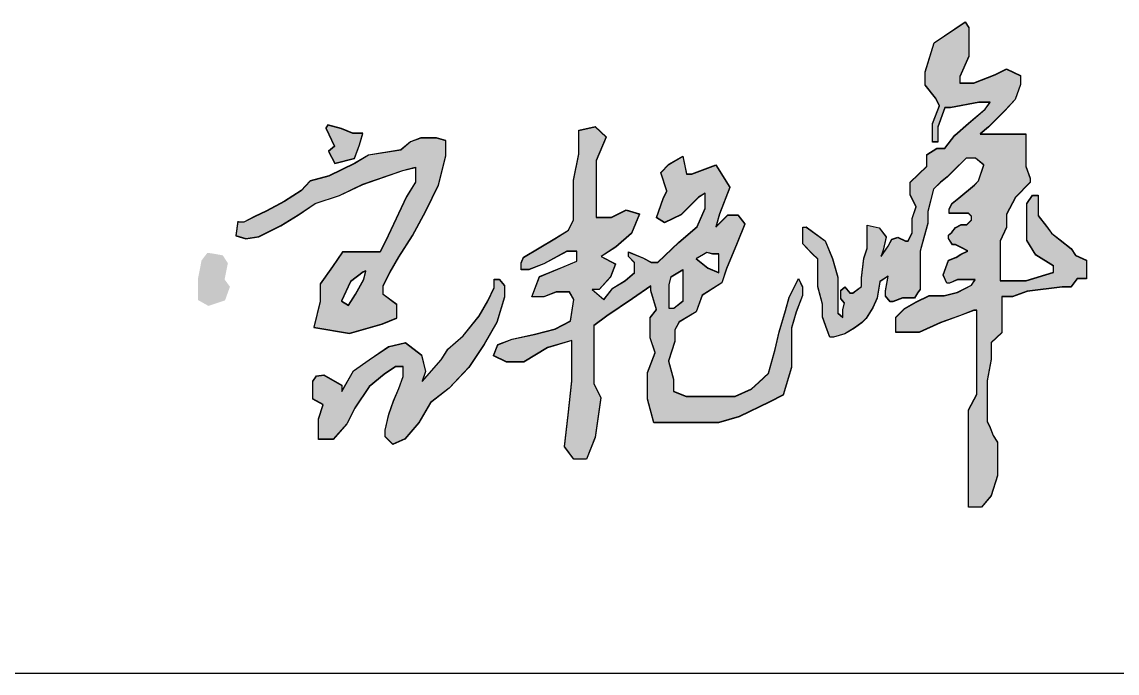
# Model space of a CAD drawing. Extents: x -37230 to 424755, y -141014 to 127947.
# Drawn here: x 136328 to 138459, y -47118 to -45851 of the extents above; entities that cross this region are included whole.
import ezdxf

# ---------------------------------------------------------------- set-up
doc = ezdxf.new("R2010")
doc.units = 0
doc.header["$LTSCALE"] = 1000
doc.header["$MEASUREMENT"] = 0
doc.layers.add('PUB_Title(图框)', color=130, linetype='Continuous')
doc.layers.add('TK', color=7, linetype='Continuous')

# ---------------------------------------------------------------- blocks, each defined once
blk = doc.blocks.new('我')
for points in [[(-57707.1, -45285.3), (-57714.8, -45291.6), (-57714.8, -45307.8), (-57708.2, -45316.3), (-57711, -45329.2), (-57711, -45344.4), (-57721.2, -45336), (-57721.2, -45309.7), (-57721.2, -45266.5), (-57731.3, -45230.1), (-57745.7, -45195.4), (-57782.2, -45168.3), (-57789, -45169.1), (-57789, -45201.3), (-57770.6, -45220.3), (-57760.1, -45230.8), (-57760.1, -45236.7), (-57760.1, -45270.1), (-57760.1, -45284.5), (-57750.9, -45318.6), (-57750.9, -45343.6), (-57741.8, -45369.1), (-57736.5, -45382.9), (-57729.3, -45382.9), (-57707, -45376.3), (-57688.6, -45365.2), (-57674.1, -45354.7), (-57665.6, -45346.2), (-57652.5, -45325.2), (-57644.6, -45306.8), (-57639.4, -45274.7), (-57623, -45264.2), (-57628.2, -45293.1), (-57628.2, -45302.9), (-57619, -45314), (-57613.8, -45314), (-57595.4, -45306.8), (-57582.9, -45306.8), (-57571.8, -45306.8), (-57565.8, -45297), (-57560.6, -45289.8), (-57560.6, -45269.3), (-57560.6, -45245.6), (-57560.6, -45215.5), (-57553.4, -45189.2), (-57546.1, -45161), (-57546.1, -45138.1), (-57535, -45094.8), (-57521.2, -45081.7), (-57508.1, -45071.2), (-57496.3, -45059.4), (-57471.3, -45034.5), (-57452.9, -45034.5), (-57437.2, -45047.6), (-57447, -45078.7), (-57454.9, -45086.6), (-57485.8, -45112.2), (-57498.2, -45122.6), (-57504.1, -45133.1), (-57504.1, -45141.7), (-57491, -45141.7), (-57477.9, -45141.7), (-57466.7, -45141.7), (-57460.8, -45147.6), (-57460.8, -45154.8), (-57470, -45164), (-57481.2, -45164), (-57491.7, -45169.9), (-57498.9, -45179), (-57505.5, -45184.3), (-57505.5, -45190.8), (-57497.6, -45202.6), (-57491.9, -45202.6), (-57480.5, -45208.6), (-57468, -45215.1), (-57481.8, -45221.7), (-57491, -45227.6), (-57505.5, -45233.5), (-57516, -45262), (-57508.8, -45277.7), (-57503.5, -45277.7), (-57487.8, -45271.1), (-57474.6, -45271.1), (-57468.7, -45271.1), (-57453.6, -45271.1), (-57460.8, -45281.6), (-57487.8, -45295.4), (-57514, -45302), (-57542.9, -45302), (-57568.5, -45314.4), (-57591.5, -45327.5), (-57607.9, -45343.9), (-57607.9, -45373.4), (-57593.4, -45373.4), (-57562.6, -45373.4), (-57521.2, -45354.4), (-57484.5, -45341.3), (-57450.6, -45328.7), (-57450.6, -45380.6), (-57450.6, -45453.9), (-57450.6, -45493.9), (-57466.6, -45524.5), (-57466.6, -45564.5), (-57466.6, -45589.8), (-57466.6, -45619.1), (-57466.6, -45681.7), (-57466.6, -45713.7), (-57454.6, -45713.7), (-57441.3, -45713.7), (-57422.6, -45691.1), (-57410.4, -45652.4), (-57410.4, -45587.7), (-57418.7, -45574.2), (-57424.5, -45559.1), (-57430.7, -45546.6), (-57430.7, -45526.3), (-57430.7, -45505.4), (-57430.7, -45467.4), (-57422.3, -45425.8), (-57422.3, -45393.5), (-57401.6, -45373.9), (-57401.6, -45314.3), (-57401.6, -45303.9), (-57380.9, -45303.9), (-57352.6, -45293.6), (-57284.7, -45285.1), (-57267.7, -45285.1), (-57255.4, -45269.1), (-57237.5, -45269.1), (-57237.5, -45242.7), (-57237.5, -45233.3), (-57258.3, -45223.8), (-57266.7, -45210.6), (-57288.4, -45193.7), (-57305.4, -45180.5), (-57314.9, -45167.3), (-57330.9, -45146.6), (-57330.9, -45107), (-57342.2, -45107), (-57353.5, -45123), (-57353.5, -45149.4), (-57353.5, -45194.6), (-57335.6, -45222.9), (-57301.6, -45244.6), (-57301.6, -45256.8), (-57354.5, -45272.8), (-57390.3, -45272.8), (-57405.4, -45272.8), (-57405.4, -45251.2), (-57405.4, -45243.6), (-57405.4, -45223.8), (-57405.4, -45195.6), (-57393.1, -45169.2), (-57393.1, -45143.7), (-57375.2, -45110.7), (-57346.9, -45081.5), (-57346.9, -45074), (-57355.4, -45050.4), (-57355.4, -45028.7), (-57355.4, -45019.3), (-57355.4, -44998.6), (-57355.4, -44987.3), (-57392.2, -44987.3), (-57425.2, -44987.3), (-57444.1, -44987.3), (-57428, -44974.1), (-57396, -44942), (-57376.2, -44920.4), (-57365.8, -44891.2), (-57365.8, -44874.2), (-57393.1, -44861), (-57414.8, -44872.3), (-57456.3, -44888.3), (-57483.7, -44888.3), (-57483.7, -44876.1), (-57466, -44836.5), (-57466, -44780.4), (-57473.3, -44769.6), (-57533.7, -44810.1), (-57550.7, -44866.6), (-57550.7, -44892.1), (-57530.9, -44917.5), (-57523.3, -44932.6), (-57536.5, -44967.5), (-57536.5, -45003.3), (-57526.1, -45003.3), (-57526.1, -44974.1), (-57512.9, -44936.4), (-57501.6, -44936.4), (-57446.9, -44926), (-57424.3, -44926), (-57434.6, -44939.2), (-57466.7, -44966.5), (-57493.1, -44990.1), (-57512.9, -45015.6), (-57528, -45015.6), (-57547.8, -45027.8), (-57547.8, -45050.4), (-57579.9, -45081.5), (-57579.9, -45106), (-57568.6, -45128.6), (-57576.6, -45152), (-57576.6, -45179.3), (-57584, -45195.8), (-57589.1, -45195.8), (-57603.9, -45188.8), (-57615.7, -45192.5), (-57623, -45205.8), (-57636.7, -45225.7), (-57632.6, -45213.5), (-57627.1, -45188.1), (-57640.4, -45170.1), (-57663.9, -45164.9), (-57663.9, -45186.3), (-57663.9, -45210.2), (-57670.6, -45229.3), (-57674.6, -45267.6), (-57674.6, -45284.2), (-57695.2, -45299.9)], [(-57707.1, -45285.8), (-57714.8, -45292.1), (-57714.8, -45308.3), (-57708.2, -45316.8), (-57711, -45329.7), (-57711, -45345), (-57721.2, -45336.5), (-57721.2, -45310.2), (-57721.2, -45267.1), (-57731.3, -45230.7), (-57745.7, -45195.9), (-57782.2, -45168.9), (-57789, -45169.6), (-57789, -45201.8), (-57770.6, -45220.8), (-57760.1, -45231.3), (-57760.1, -45237.2), (-57760.1, -45270.6), (-57760.1, -45285.1), (-57750.9, -45319.2), (-57750.9, -45344.1), (-57741.8, -45369.7), (-57736.5, -45383.4), (-57729.3, -45383.4), (-57707, -45376.9), (-57688.6, -45365.7), (-57674.1, -45355.2), (-57665.6, -45346.7), (-57652.5, -45325.7), (-57644.6, -45307.4), (-57639.4, -45275.2), (-57623, -45264.7), (-57628.2, -45293.6), (-57628.2, -45303.4), (-57619, -45314.6), (-57613.8, -45314.6), (-57595.4, -45307.4), (-57582.9, -45307.4), (-57571.8, -45307.4), (-57565.8, -45297.5), (-57560.6, -45290.3), (-57560.6, -45269.8), (-57560.6, -45246.2), (-57560.6, -45216), (-57553.4, -45189.8), (-57546.1, -45161.6), (-57546.1, -45138.6), (-57535, -45095.3), (-57521.2, -45082.2), (-57508.1, -45071.7), (-57496.3, -45059.9), (-57471.3, -45035), (-57452.9, -45035), (-57437.2, -45048.1), (-57447, -45079.2), (-57454.9, -45087.1), (-57485.8, -45112.7), (-57498.2, -45123.2), (-57504.1, -45133.7), (-57504.1, -45142.2), (-57491, -45142.2), (-57477.9, -45142.2), (-57466.7, -45142.2), (-57460.8, -45148.1), (-57460.8, -45155.3), (-57470, -45164.5), (-57481.2, -45164.5), (-57491.7, -45170.4), (-57498.9, -45179.6), (-57505.5, -45184.8), (-57505.5, -45191.4), (-57497.6, -45203.1), (-57491.9, -45203.1), (-57480.5, -45209.1), (-57468, -45215.6), (-57481.8, -45222.2), (-57491, -45228.1), (-57505.5, -45234), (-57516, -45262.5), (-57508.8, -45278.2), (-57503.5, -45278.2), (-57487.8, -45271.7), (-57474.6, -45271.7), (-57468.7, -45271.7), (-57453.6, -45271.7), (-57460.8, -45282.2), (-57487.8, -45295.9), (-57514, -45302.5), (-57542.9, -45302.5), (-57568.5, -45314.9), (-57591.5, -45328.1), (-57607.9, -45344.5), (-57607.9, -45374), (-57593.4, -45374), (-57562.6, -45374), (-57521.2, -45354.9), (-57484.5, -45341.8), (-57450.6, -45329.2), (-57450.6, -45381.1), (-57450.6, -45454.4), (-57450.6, -45494.4), (-57466.6, -45525), (-57466.6, -45565), (-57466.6, -45590.3), (-57466.6, -45619.6), (-57466.6, -45682.3), (-57466.6, -45714.2), (-57454.6, -45714.2), (-57441.3, -45714.2), (-57422.6, -45691.6), (-57410.4, -45652.9), (-57410.4, -45588.2), (-57418.7, -45574.7), (-57424.5, -45559.6), (-57430.7, -45547.1), (-57430.7, -45526.8), (-57430.7, -45506), (-57430.7, -45467.9), (-57422.3, -45426.3), (-57422.3, -45394), (-57401.6, -45374.4), (-57401.6, -45314.8), (-57401.6, -45304.5), (-57380.9, -45304.5), (-57352.6, -45294.1), (-57284.7, -45285.6), (-57267.7, -45285.6), (-57255.4, -45269.6), (-57237.5, -45269.6), (-57237.5, -45243.2), (-57237.5, -45233.8), (-57258.3, -45224.4), (-57266.7, -45211.2), (-57288.4, -45194.2), (-57305.4, -45181), (-57314.9, -45167.8), (-57330.9, -45147.1), (-57330.9, -45107.5), (-57342.2, -45107.5), (-57353.5, -45123.5), (-57353.5, -45149.9), (-57353.5, -45195.1), (-57335.6, -45223.4), (-57301.6, -45245.1), (-57301.6, -45257.3), (-57354.5, -45273.4), (-57390.3, -45273.4), (-57405.4, -45273.4), (-57405.4, -45251.7), (-57405.4, -45244.1), (-57405.4, -45224.4), (-57405.4, -45196.1), (-57393.1, -45169.7), (-57393.1, -45144.2), (-57375.2, -45111.3), (-57346.9, -45082), (-57346.9, -45074.5), (-57355.4, -45050.9), (-57355.4, -45029.3), (-57355.4, -45019.8), (-57355.4, -44999.1), (-57355.4, -44987.8), (-57392.2, -44987.8), (-57425.2, -44987.8), (-57444.1, -44987.8), (-57428, -44974.6), (-57396, -44942.6), (-57376.2, -44920.9), (-57365.8, -44891.7), (-57365.8, -44874.7), (-57393.1, -44861.5), (-57414.8, -44872.8), (-57456.3, -44888.8), (-57483.7, -44888.8), (-57483.7, -44876.6), (-57466, -44837), (-57466, -44781), (-57473.3, -44770.1), (-57533.7, -44810.6), (-57550.7, -44867.2), (-57550.7, -44892.6), (-57530.9, -44918.1), (-57523.3, -44933.1), (-57536.5, -44968), (-57536.5, -45003.8), (-57526.1, -45003.8), (-57526.1, -44974.6), (-57512.9, -44936.9), (-57501.6, -44936.9), (-57446.9, -44926.5), (-57424.3, -44926.5), (-57434.6, -44939.7), (-57466.7, -44967.1), (-57493.1, -44990.6), (-57512.9, -45016.1), (-57528, -45016.1), (-57547.8, -45028.3), (-57547.8, -45050.9), (-57579.9, -45082), (-57579.9, -45106.5), (-57568.6, -45129.2), (-57576.6, -45152.5), (-57576.6, -45179.8), (-57584, -45196.4), (-57589.1, -45196.4), (-57603.9, -45189.4), (-57615.7, -45193), (-57623, -45206.3), (-57636.7, -45226.2), (-57632.6, -45214), (-57627.1, -45188.6), (-57640.4, -45170.6), (-57663.9, -45165.4), (-57663.9, -45186.8), (-57663.9, -45210.7), (-57670.6, -45229.9), (-57674.6, -45268.2), (-57674.6, -45284.7), (-57695.2, -45300.4)]]:
    blk.add_hatch(color=1).paths.add_polyline_path(points)
h = blk.add_hatch(color=1)
h.paths.add_polyline_path([(-58699.9, -45011.4), (-58711.6, -45021.4), (-58699.3, -45044.7), (-58660.9, -45034.7), (-58651.5, -45008.6), (-58644.8, -44986.4), (-58664.3, -44986.4), (-58686, -44976.9), (-58713.2, -44970.2), (-58716.6, -44975.8)])
h.paths.add_polyline_path([(-58710.9, -45068.9), (-58747.3, -45079), (-58764.7, -45098), (-58797.3, -45118.5), (-58832.1, -45137.4), (-58855.3, -45148.2), (-58876.3, -45159.1), (-58887.9, -45159.1), (-58891.6, -45185.1), (-58872.5, -45191), (-58846.9, -45187), (-58804.6, -45165.9), (-58770.7, -45145.3), (-58737.7, -45122.7), (-58690.5, -45107.2), (-58644.9, -45085.2), (-58567, -45058.5), (-58542.6, -45052.2), (-58542.6, -45081.3), (-58559.9, -45109.6), (-58595.3, -45185), (-58611.1, -45217.3), (-58644.1, -45217.3), (-58684.2, -45217.3), (-58703.9, -45245.6), (-58727.5, -45279.4), (-58727.5, -45313.2), (-58740.1, -45363.5), (-58670.8, -45375.3), (-58607.1, -45357.2), (-58578.8, -45345.4), (-58578.8, -45319.5), (-58605.5, -45299.8), (-58605.5, -45282.5), (-58591.4, -45255.8), (-58574.9, -45226.7), (-58548.1, -45185), (-58522.1, -45137.1), (-58497.8, -45086.8), (-58483.6, -45030.2), (-58483.6, -45000.3), (-58501.4, -44995.4), (-58532, -44995.4), (-58552.1, -45002.8), (-58570.7, -45018.6), (-58633.5, -45028.7), (-58660.6, -45044.6)])
h.paths.add_polyline_path([(-58638.7, -45253.9), (-58643.1, -45270.3), (-58659, -45299.3), (-58672.6, -45320.7), (-58686.3, -45312.5), (-58668.8, -45274.7), (-58644.2, -45256.1)], flags=16)
h = blk.add_hatch(color=1)
h.paths.add_polyline_path([(-58699.9, -45011.9), (-58711.6, -45021.9), (-58699.3, -45045.3), (-58660.9, -45035.3), (-58651.5, -45009.1), (-58644.8, -44986.9), (-58664.3, -44986.9), (-58686, -44977.4), (-58713.2, -44970.8), (-58716.6, -44976.3)])
h.paths.add_polyline_path([(-58710.9, -45069.5), (-58747.3, -45079.5), (-58764.7, -45098.5), (-58797.3, -45119), (-58832.1, -45137.9), (-58855.3, -45148.8), (-58876.3, -45159.6), (-58887.9, -45159.6), (-58891.6, -45185.6), (-58872.5, -45191.5), (-58846.9, -45187.6), (-58804.6, -45166.4), (-58770.7, -45145.8), (-58737.7, -45123.2), (-58690.5, -45107.7), (-58644.9, -45085.7), (-58567, -45059), (-58542.6, -45052.7), (-58542.6, -45081.8), (-58559.9, -45110.1), (-58595.3, -45185.6), (-58611.1, -45217.8), (-58644.1, -45217.8), (-58684.2, -45217.8), (-58703.9, -45246.1), (-58727.5, -45279.9), (-58727.5, -45313.7), (-58740.1, -45364), (-58670.8, -45375.8), (-58607.1, -45357.7), (-58578.8, -45345.9), (-58578.8, -45320), (-58605.5, -45300.3), (-58605.5, -45283), (-58591.4, -45256.3), (-58574.9, -45227.2), (-58548.1, -45185.6), (-58522.1, -45137.6), (-58497.8, -45087.3), (-58483.6, -45030.7), (-58483.6, -45000.8), (-58501.4, -44995.9), (-58532, -44995.9), (-58552.1, -45003.3), (-58570.7, -45019.2), (-58633.5, -45029.2), (-58660.6, -45045.1)])
h.paths.add_polyline_path([(-58638.7, -45254.4), (-58643.1, -45270.9), (-58659, -45299.8), (-58672.6, -45321.2), (-58686.3, -45313), (-58668.8, -45275.2), (-58644.2, -45256.6)], flags=16)
h = blk.add_hatch(color=1)
h.paths.add_polyline_path([(-58228.5, -45234.9), (-58253.4, -45245.3), (-58301.1, -45265.3), (-58315.9, -45304.3), (-58292.5, -45304.3), (-58269, -45294.8), (-58242.9, -45294.8), (-58234.3, -45309.5), (-58241.2, -45351.2), (-58270.7, -45366.8), (-58310.7, -45377.2), (-58354.1, -45386.7), (-58381.9, -45397.2), (-58390.6, -45418.9), (-58365.4, -45431), (-58331.5, -45431), (-58285.5, -45403.2), (-58238.6, -45389.3), (-58238.6, -45416.2), (-58238.6, -45468.3), (-58245.6, -45534.3), (-58252.5, -45595.9), (-58234.3, -45620.2), (-58209.9, -45620.2), (-58192.6, -45577.7), (-58182.1, -45500.4), (-58195.2, -45473.5), (-58195.2, -45447.5), (-58195.2, -45428.4), (-58195.2, -45418), (-58195.2, -45387.6), (-58195.2, -45360.7), (-58170, -45341.6), (-58120.5, -45307.8), (-58084.9, -45283.5), (-58084.9, -45292.2), (-58073.6, -45329.5), (-58085.7, -45345.1), (-58085.7, -45359), (-58085.7, -45384.1), (-58076.2, -45412.8), (-58090.9, -45451.8), (-58090.9, -45503), (-58078.8, -45549), (-58055.3, -45549), (-58009.3, -45549), (-57952.8, -45549), (-57912.9, -45537.7), (-57853.8, -45509.1), (-57826.9, -45495.2), (-57811.3, -45441.4), (-57811.3, -45404.1), (-57811.3, -45365), (-57801.7, -45333.8), (-57789.6, -45301.7), (-57789.6, -45285.2), (-57797.4, -45268.7), (-57815.6, -45305.2), (-57822.6, -45331.2), (-57834.7, -45372.9), (-57842.5, -45406.7), (-57855.9, -45453.3), (-57874.7, -45470.9), (-57888.6, -45483.9), (-57920.7, -45497.8), (-57959.8, -45497.8), (-57998, -45497.8), (-58016.2, -45497.8), (-58040.6, -45488.3), (-58040.6, -45464.8), (-58050.1, -45429.3), (-58038, -45391.1), (-58038, -45368.5), (-58029.3, -45353.4), (-57996.3, -45333.5), (-57985, -45301.4), (-57946.8, -45277.1), (-57937.2, -45249.3), (-57916.4, -45199.8), (-57901.6, -45162.5), (-57915.5, -45145.2), (-57934.6, -45145.2), (-57958.1, -45168.6), (-57951.1, -45143.4), (-57931.2, -45091.4), (-57958.1, -45048), (-58005, -45065.3), (-58015.4, -45065.3), (-58022.4, -45030.6), (-58049.3, -45046.2), (-58064.9, -45062.7), (-58053.6, -45098.3), (-58060.6, -45113.1), (-58073.6, -45150.4), (-58058, -45159.9), (-58025.8, -45144.3), (-57992, -45110.5), (-57978.9, -45102.6), (-57978.9, -45132.1), (-57994.6, -45167.7), (-58030.2, -45198.1), (-58071, -45237.1), (-58084, -45237.1), (-58100.5, -45228.5), (-58128.3, -45217.2), (-58128.3, -45225.9), (-58116.2, -45238), (-58116.2, -45257.1), (-58134.4, -45272.7), (-58158.7, -45287.5), (-58176.1, -45310), (-58198.7, -45290.1), (-58184.8, -45290.1), (-58163.1, -45265.8), (-58153.5, -45240.6), (-58181.3, -45225.9), (-58152.6, -45207.6), (-58122.2, -45180.7), (-58106.6, -45143.4), (-58132.7, -45135.6), (-58161.3, -45149.5), (-58190.9, -45149.5), (-58190.9, -45092.2), (-58190.9, -45039.3), (-58171.8, -44993.3), (-58192.6, -44973.3), (-58224.7, -44980.3), (-58224.7, -45026.3), (-58235.2, -45077.5), (-58235.2, -45154.7), (-58244.7, -45174.7), (-58271.6, -45191.2), (-58332.4, -45227.6), (-58336.8, -45238.4), (-58336.8, -45251.4), (-58322, -45251.4), (-58292.5, -45240.1), (-58248.2, -45215.8), (-58228.5, -45215.8)])
h.paths.add_polyline_path([(-58045.1, -45265.1), (-58022.2, -45251.7), (-58022.2, -45273.2), (-58022.2, -45312.9), (-58039.7, -45327), (-58049.1, -45327), (-58049.1, -45310.8), (-58049.1, -45280.6)], flags=16)
h.paths.add_polyline_path([(-57996.6, -45230.2), (-57975.8, -45218.1), (-57963.7, -45220.8), (-57952.2, -45220.8), (-57952.2, -45232.2), (-57952.2, -45257.1), (-57973.7, -45248.3)], flags=16)
h = blk.add_hatch(color=1)
h.paths.add_polyline_path([(-58228.5, -45235.4), (-58253.4, -45245.8), (-58301.1, -45265.8), (-58315.9, -45304.8), (-58292.5, -45304.8), (-58269, -45295.3), (-58242.9, -45295.3), (-58234.3, -45310), (-58241.2, -45351.7), (-58270.7, -45367.3), (-58310.7, -45377.7), (-58354.1, -45387.3), (-58381.9, -45397.7), (-58390.6, -45419.4), (-58365.4, -45431.5), (-58331.5, -45431.5), (-58285.5, -45403.8), (-58238.6, -45389.9), (-58238.6, -45416.8), (-58238.6, -45468.8), (-58245.6, -45534.8), (-58252.5, -45596.4), (-58234.3, -45620.7), (-58209.9, -45620.7), (-58192.6, -45578.2), (-58182.1, -45500.9), (-58195.2, -45474), (-58195.2, -45448), (-58195.2, -45428.9), (-58195.2, -45418.5), (-58195.2, -45388.1), (-58195.2, -45361.2), (-58170, -45342.1), (-58120.5, -45308.3), (-58084.9, -45284), (-58084.9, -45292.7), (-58073.6, -45330), (-58085.7, -45345.6), (-58085.7, -45359.5), (-58085.7, -45384.7), (-58076.2, -45413.3), (-58090.9, -45452.3), (-58090.9, -45503.5), (-58078.8, -45549.5), (-58055.3, -45549.5), (-58009.3, -45549.5), (-57952.8, -45549.5), (-57912.9, -45538.3), (-57853.8, -45509.6), (-57826.9, -45495.7), (-57811.3, -45441.9), (-57811.3, -45404.6), (-57811.3, -45365.6), (-57801.7, -45334.3), (-57789.6, -45302.2), (-57789.6, -45285.7), (-57797.4, -45269.2), (-57815.6, -45305.7), (-57822.6, -45331.7), (-57834.7, -45373.4), (-57842.5, -45407.2), (-57855.9, -45453.8), (-57874.7, -45471.4), (-57888.6, -45484.5), (-57920.7, -45498.3), (-57959.8, -45498.3), (-57998, -45498.3), (-58016.2, -45498.3), (-58040.6, -45488.8), (-58040.6, -45465.4), (-58050.1, -45429.8), (-58038, -45391.6), (-58038, -45369), (-58029.3, -45354), (-57996.3, -45334), (-57985, -45301.9), (-57946.8, -45277.6), (-57937.2, -45249.8), (-57916.4, -45200.4), (-57901.6, -45163), (-57915.5, -45145.7), (-57934.6, -45145.7), (-57958.1, -45169.1), (-57951.1, -45143.9), (-57931.2, -45091.9), (-57958.1, -45048.5), (-58005, -45065.8), (-58015.4, -45065.8), (-58022.4, -45031.1), (-58049.3, -45046.8), (-58064.9, -45063.2), (-58053.6, -45098.8), (-58060.6, -45113.6), (-58073.6, -45150.9), (-58058, -45160.4), (-58025.8, -45144.8), (-57992, -45111), (-57978.9, -45103.2), (-57978.9, -45132.7), (-57994.6, -45168.2), (-58030.2, -45198.6), (-58071, -45237.7), (-58084, -45237.7), (-58100.5, -45229), (-58128.3, -45217.7), (-58128.3, -45226.4), (-58116.2, -45238.5), (-58116.2, -45257.6), (-58134.4, -45273.2), (-58158.7, -45288), (-58176.1, -45310.6), (-58198.7, -45290.6), (-58184.8, -45290.6), (-58163.1, -45266.3), (-58153.5, -45241.1), (-58181.3, -45226.4), (-58152.6, -45208.2), (-58122.2, -45181.3), (-58106.6, -45143.9), (-58132.7, -45136.1), (-58161.3, -45150), (-58190.9, -45150), (-58190.9, -45092.7), (-58190.9, -45039.8), (-58171.8, -44993.8), (-58192.6, -44973.9), (-58224.7, -44980.8), (-58224.7, -45026.8), (-58235.2, -45078), (-58235.2, -45155.2), (-58244.7, -45175.2), (-58271.6, -45191.7), (-58332.4, -45228.1), (-58336.8, -45238.9), (-58336.8, -45251.9), (-58322, -45251.9), (-58292.5, -45240.6), (-58248.2, -45216.3), (-58228.5, -45216.3)])
h.paths.add_polyline_path([(-58045.1, -45265.7), (-58022.2, -45252.2), (-58022.2, -45273.7), (-58022.2, -45313.4), (-58039.7, -45327.5), (-58049.1, -45327.5), (-58049.1, -45311.4), (-58049.1, -45281.1)], flags=16)
h.paths.add_polyline_path([(-57996.6, -45230.7), (-57975.8, -45218.6), (-57963.7, -45221.3), (-57952.2, -45221.3), (-57952.2, -45232.7), (-57952.2, -45257.6), (-57973.7, -45248.8)], flags=16)
h = blk.add_hatch(color=1)
h.paths.add_polyline_path([(-58913.8, -45270.6), (-58907.4, -45239.1), (-58917.2, -45223.9), (-58938.9, -45220), (-58947.2, -45219), (-58958.5, -45233.7), (-58965.4, -45269.1), (-58965.4, -45310.4), (-58945.2, -45321.7), (-58912.8, -45310.9), (-58903.4, -45284.8)])
h.paths.add_polyline_path([(-58685.7, -45488.3), (-58685.7, -45476.6), (-58720.7, -45456.3), (-58734.9, -45458.2), (-58742.2, -45468.6), (-58742.2, -45503), (-58722, -45514), (-58731.2, -45542.3), (-58731.2, -45581.6), (-58702.3, -45581.6), (-58675.9, -45551.5), (-58660.5, -45520.8), (-58632.3, -45479.1), (-58603.4, -45455.1), (-58581.3, -45440.4), (-58566.5, -45440.4), (-58566.5, -45459.4), (-58574.5, -45482.7), (-58584.9, -45507.3), (-58594.2, -45533.1), (-58601.5, -45563.8), (-58601.5, -45576.7), (-58586.2, -45591.4), (-58563.4, -45581), (-58535.8, -45549), (-58513.1, -45510.4), (-58476.8, -45482.1), (-58438.7, -45441.6), (-58408.6, -45396.8), (-58384, -45353.8), (-58369.3, -45304.7), (-58369.3, -45282.6), (-58379.7, -45270.3), (-58389.6, -45270.3), (-58389.6, -45286.3), (-58401.9, -45312.7), (-58418.4, -45341.6), (-58449.8, -45380.2), (-58479.3, -45406.6), (-58492.2, -45426.9), (-58529.7, -45468.6), (-58522.9, -45449.6), (-58530.9, -45417.7), (-58561.6, -45393.7), (-58594.8, -45401.1), (-58632.3, -45426.9), (-58663, -45448.4)])
h = blk.add_hatch(color=1)
h.paths.add_polyline_path([(-58913.8, -45271.1), (-58907.4, -45239.6), (-58917.2, -45224.4), (-58938.9, -45220.5), (-58947.2, -45219.5), (-58958.5, -45234.2), (-58965.4, -45269.6), (-58965.4, -45310.9), (-58945.2, -45322.2), (-58912.8, -45311.4), (-58903.4, -45285.3)])
h.paths.add_polyline_path([(-58685.7, -45488.8), (-58685.7, -45477.1), (-58720.7, -45456.9), (-58734.9, -45458.7), (-58742.2, -45469.1), (-58742.2, -45503.5), (-58722, -45514.6), (-58731.2, -45542.8), (-58731.2, -45582.1), (-58702.3, -45582.1), (-58675.9, -45552), (-58660.5, -45521.3), (-58632.3, -45479.6), (-58603.4, -45455.6), (-58581.3, -45440.9), (-58566.5, -45440.9), (-58566.5, -45459.9), (-58574.5, -45483.3), (-58584.9, -45507.8), (-58594.2, -45533.6), (-58601.5, -45564.3), (-58601.5, -45577.2), (-58586.2, -45591.9), (-58563.4, -45581.5), (-58535.8, -45549.6), (-58513.1, -45510.9), (-58476.8, -45482.6), (-58438.7, -45442.1), (-58408.6, -45397.3), (-58384, -45354.3), (-58369.3, -45305.2), (-58369.3, -45283.1), (-58379.7, -45270.9), (-58389.6, -45270.9), (-58389.6, -45286.8), (-58401.9, -45313.2), (-58418.4, -45342.1), (-58449.8, -45380.7), (-58479.3, -45407.1), (-58492.2, -45427.4), (-58529.7, -45469.1), (-58522.9, -45450.1), (-58530.9, -45418.2), (-58561.6, -45394.2), (-58594.8, -45401.6), (-58632.3, -45427.4), (-58663, -45448.9)])
at = {"color": 1}
for points in [[(-57782.2, -45168.3), (-57745.7, -45195.4), (-57731.3, -45230.1), (-57721.2, -45266.5), (-57721.2, -45309.7), (-57721.2, -45336), (-57711, -45344.4), (-57711, -45329.2), (-57708.2, -45316.3), (-57714.8, -45307.8), (-57714.8, -45291.6), (-57707.1, -45285.3), (-57697.5, -45297.1), (-57691.6, -45297.1), (-57674.6, -45284.2), (-57674.6, -45267.6), (-57670.6, -45229.3), (-57663.9, -45210.2), (-57663.9, -45186.3), (-57663.9, -45164.9), (-57640.4, -45170.1), (-57627.1, -45188.1), (-57632.6, -45213.5), (-57636.7, -45225.7), (-57623, -45205.8), (-57615.7, -45192.5), (-57603.9, -45188.8), (-57589.1, -45195.8), (-57584, -45195.8), (-57576.6, -45179.3), (-57576.6, -45152), (-57568.6, -45128.6), (-57579.9, -45106), (-57579.9, -45081.5), (-57547.8, -45050.4), (-57547.8, -45027.8), (-57528, -45015.6), (-57512.9, -45015.6), (-57493.1, -44990.1), (-57466.7, -44966.5), (-57434.6, -44939.2), (-57424.3, -44926), (-57446.9, -44926), (-57501.6, -44936.4), (-57512.9, -44936.4), (-57526.1, -44974.1), (-57526.1, -45003.3), (-57536.5, -45003.3), (-57536.5, -45003.3), (-57536.5, -44967.5), (-57523.3, -44932.6), (-57530.9, -44917.5), (-57550.7, -44892.1), (-57550.7, -44866.6), (-57533.7, -44810.1), (-57473.3, -44769.6), (-57466, -44780.4), (-57466, -44836.5), (-57483.7, -44876.1), (-57483.7, -44888.3), (-57456.3, -44888.3), (-57414.8, -44872.3), (-57393.1, -44861), (-57365.8, -44874.2), (-57365.8, -44891.2), (-57376.2, -44920.4), (-57396, -44942), (-57428, -44974.1), (-57444.1, -44987.3), (-57425.2, -44987.3), (-57392.2, -44987.3), (-57355.4, -44987.3), (-57355.4, -44998.6), (-57355.4, -45019.3), (-57355.4, -45028.7), (-57355.4, -45050.4), (-57346.9, -45074), (-57346.9, -45081.5), (-57375.2, -45110.7), (-57393.1, -45143.7), (-57393.1, -45169.2), (-57405.4, -45195.6), (-57405.4, -45223.8), (-57405.4, -45243.6), (-57405.4, -45251.2), (-57405.4, -45272.8), (-57390.3, -45272.8), (-57354.5, -45272.8), (-57301.6, -45256.8), (-57301.6, -45244.6), (-57335.6, -45222.9), (-57353.5, -45194.6), (-57353.5, -45149.4), (-57353.5, -45123), (-57342.2, -45107), (-57330.9, -45107), (-57330.9, -45146.6), (-57314.9, -45167.3), (-57305.4, -45180.5), (-57288.4, -45193.7), (-57266.7, -45210.6), (-57258.3, -45223.8), (-57237.5, -45233.3), (-57237.5, -45242.7), (-57237.5, -45242.7), (-57237.5, -45269.1), (-57255.4, -45269.1), (-57267.7, -45285.1), (-57284.7, -45285.1), (-57352.6, -45293.6), (-57380.9, -45303.9), (-57401.6, -45303.9), (-57401.6, -45314.3), (-57401.6, -45373.9), (-57422.3, -45393.5), (-57422.3, -45425.8), (-57430.7, -45467.4), (-57430.7, -45505.4), (-57430.7, -45526.3), (-57430.7, -45546.6), (-57424.5, -45559.1), (-57418.7, -45574.2), (-57410.4, -45587.7), (-57410.4, -45652.4), (-57422.6, -45691.1), (-57441.3, -45713.7), (-57454.6, -45713.7), (-57466.6, -45713.7), (-57466.6, -45681.7), (-57466.6, -45619.1), (-57466.6, -45589.8), (-57466.6, -45564.5), (-57466.6, -45524.5), (-57450.6, -45493.9), (-57450.6, -45453.9), (-57450.6, -45380.6), (-57450.6, -45330.8), (-57456.2, -45330.8), (-57484.5, -45341.3), (-57521.2, -45354.4), (-57562.6, -45373.4), (-57593.4, -45373.4), (-57607.9, -45373.4), (-57607.9, -45343.9), (-57591.5, -45327.5), (-57568.5, -45314.4), (-57542.9, -45302), (-57514, -45302), (-57487.8, -45295.4), (-57460.8, -45281.6), (-57453.6, -45271.1), (-57468.7, -45271.1), (-57474.6, -45271.1), (-57487.8, -45271.1), (-57503.5, -45277.7), (-57508.8, -45277.7), (-57516, -45262), (-57505.5, -45233.5), (-57491, -45227.6), (-57481.8, -45221.7), (-57468, -45215.1), (-57480.5, -45208.6), (-57491.9, -45202.6), (-57491.9, -45202.6), (-57497.6, -45202.6), (-57505.5, -45190.8), (-57505.5, -45184.3), (-57498.9, -45179), (-57491.7, -45169.9), (-57481.2, -45164), (-57470, -45164), (-57460.8, -45154.8), (-57460.8, -45154.8), (-57460.8, -45147.6), (-57466.7, -45141.7), (-57477.9, -45141.7), (-57491, -45141.7), (-57504.1, -45141.7), (-57504.1, -45133.1), (-57498.2, -45122.6), (-57485.8, -45112.2), (-57454.9, -45086.6), (-57447, -45078.7), (-57437.2, -45047.6), (-57452.9, -45034.5), (-57471.3, -45034.5), (-57496.3, -45059.4), (-57508.1, -45071.2), (-57521.2, -45081.7), (-57535, -45094.8), (-57546.1, -45138.1), (-57546.1, -45161), (-57553.4, -45189.2), (-57560.6, -45215.5), (-57560.6, -45245.6), (-57560.6, -45269.3), (-57560.6, -45289.8), (-57565.8, -45297), (-57571.8, -45306.8), (-57571.8, -45306.8), (-57582.9, -45306.8), (-57595.4, -45306.8), (-57613.8, -45314), (-57619, -45314), (-57628.2, -45302.9), (-57628.2, -45293.1), (-57623, -45264.2), (-57639.4, -45274.7), (-57644.6, -45306.8), (-57652.5, -45325.2), (-57665.6, -45346.2), (-57674.1, -45354.7), (-57688.6, -45365.2), (-57707, -45376.3), (-57729.3, -45382.9), (-57736.5, -45382.9), (-57741.8, -45369.1), (-57750.9, -45343.6), (-57750.9, -45318.6), (-57760.1, -45284.5), (-57760.1, -45270.1), (-57760.1, -45236.7), (-57760.1, -45230.8), (-57770.6, -45220.3), (-57789, -45201.3), (-57789, -45169.1), (-57782.2, -45168.3)], [(-57782.2, -45168.9), (-57745.7, -45195.9), (-57731.3, -45230.7), (-57721.2, -45267.1), (-57721.2, -45310.2), (-57721.2, -45336.5), (-57711, -45345), (-57711, -45329.7), (-57708.2, -45316.8), (-57714.8, -45308.3), (-57714.8, -45292.1), (-57707.1, -45285.8), (-57697.5, -45297.6), (-57691.6, -45297.6), (-57674.6, -45284.7), (-57674.6, -45268.2), (-57670.6, -45229.9), (-57663.9, -45210.7), (-57663.9, -45186.8), (-57663.9, -45165.4), (-57640.4, -45170.6), (-57627.1, -45188.6), (-57632.6, -45214), (-57636.7, -45226.2), (-57623, -45206.3), (-57615.7, -45193), (-57603.9, -45189.4), (-57589.1, -45196.4), (-57584, -45196.4), (-57576.6, -45179.8), (-57576.6, -45152.5), (-57568.6, -45129.2), (-57579.9, -45106.5), (-57579.9, -45082), (-57547.8, -45050.9), (-57547.8, -45028.3), (-57528, -45016.1), (-57512.9, -45016.1), (-57493.1, -44990.6), (-57466.7, -44967.1), (-57434.6, -44939.7), (-57424.3, -44926.5), (-57446.9, -44926.5), (-57501.6, -44936.9), (-57512.9, -44936.9), (-57526.1, -44974.6), (-57526.1, -45003.8), (-57536.5, -45003.8), (-57536.5, -45003.8), (-57536.5, -44968), (-57523.3, -44933.1), (-57530.9, -44918.1), (-57550.7, -44892.6), (-57550.7, -44867.2), (-57533.7, -44810.6), (-57473.3, -44770.1), (-57466, -44781), (-57466, -44837), (-57483.7, -44876.6), (-57483.7, -44888.8), (-57456.3, -44888.8), (-57414.8, -44872.8), (-57393.1, -44861.5), (-57365.8, -44874.7), (-57365.8, -44891.7), (-57376.2, -44920.9), (-57396, -44942.6), (-57428, -44974.6), (-57444.1, -44987.8), (-57425.2, -44987.8), (-57392.2, -44987.8), (-57355.4, -44987.8), (-57355.4, -44999.1), (-57355.4, -45019.8), (-57355.4, -45029.3), (-57355.4, -45050.9), (-57346.9, -45074.5), (-57346.9, -45082), (-57375.2, -45111.3), (-57393.1, -45144.2), (-57393.1, -45169.7), (-57405.4, -45196.1), (-57405.4, -45224.4), (-57405.4, -45244.1), (-57405.4, -45251.7), (-57405.4, -45273.4), (-57390.3, -45273.4), (-57354.5, -45273.4), (-57301.6, -45257.3), (-57301.6, -45245.1), (-57335.6, -45223.4), (-57353.5, -45195.1), (-57353.5, -45149.9), (-57353.5, -45123.5), (-57342.2, -45107.5), (-57330.9, -45107.5), (-57330.9, -45147.1), (-57314.9, -45167.8), (-57305.4, -45181), (-57288.4, -45194.2), (-57266.7, -45211.2), (-57258.3, -45224.4), (-57237.5, -45233.8), (-57237.5, -45243.2), (-57237.5, -45243.2), (-57237.5, -45269.6), (-57255.4, -45269.6), (-57267.7, -45285.6), (-57284.7, -45285.6), (-57352.6, -45294.1), (-57380.9, -45304.5), (-57401.6, -45304.5), (-57401.6, -45314.8), (-57401.6, -45374.4), (-57422.3, -45394), (-57422.3, -45426.3), (-57430.7, -45467.9), (-57430.7, -45506), (-57430.7, -45526.8), (-57430.7, -45547.1), (-57424.5, -45559.6), (-57418.7, -45574.7), (-57410.4, -45588.2), (-57410.4, -45652.9), (-57422.6, -45691.6), (-57441.3, -45714.2), (-57454.6, -45714.2), (-57466.6, -45714.2), (-57466.6, -45682.3), (-57466.6, -45619.6), (-57466.6, -45590.3), (-57466.6, -45565), (-57466.6, -45525), (-57450.6, -45494.4), (-57450.6, -45454.4), (-57450.6, -45381.1), (-57450.6, -45331.3), (-57456.2, -45331.3), (-57484.5, -45341.8), (-57521.2, -45354.9), (-57562.6, -45374), (-57593.4, -45374), (-57607.9, -45374), (-57607.9, -45344.5), (-57591.5, -45328.1), (-57568.5, -45314.9), (-57542.9, -45302.5), (-57514, -45302.5), (-57487.8, -45295.9), (-57460.8, -45282.2), (-57453.6, -45271.7), (-57468.7, -45271.7), (-57474.6, -45271.7), (-57487.8, -45271.7), (-57503.5, -45278.2), (-57508.8, -45278.2), (-57516, -45262.5), (-57505.5, -45234), (-57491, -45228.1), (-57481.8, -45222.2), (-57468, -45215.6), (-57480.5, -45209.1), (-57491.9, -45203.1), (-57491.9, -45203.1), (-57497.6, -45203.1), (-57505.5, -45191.4), (-57505.5, -45184.8), (-57498.9, -45179.6), (-57491.7, -45170.4), (-57481.2, -45164.5), (-57470, -45164.5), (-57460.8, -45155.3), (-57460.8, -45155.3), (-57460.8, -45148.1), (-57466.7, -45142.2), (-57477.9, -45142.2), (-57491, -45142.2), (-57504.1, -45142.2), (-57504.1, -45133.7), (-57498.2, -45123.2), (-57485.8, -45112.7), (-57454.9, -45087.1), (-57447, -45079.2), (-57437.2, -45048.1), (-57452.9, -45035), (-57471.3, -45035), (-57496.3, -45059.9), (-57508.1, -45071.7), (-57521.2, -45082.2), (-57535, -45095.3), (-57546.1, -45138.6), (-57546.1, -45161.6), (-57553.4, -45189.8), (-57560.6, -45216), (-57560.6, -45246.2), (-57560.6, -45269.8), (-57560.6, -45290.3), (-57565.8, -45297.5), (-57571.8, -45307.4), (-57571.8, -45307.4), (-57582.9, -45307.4), (-57595.4, -45307.4), (-57613.8, -45314.6), (-57619, -45314.6), (-57628.2, -45303.4), (-57628.2, -45293.6), (-57623, -45264.7), (-57639.4, -45275.2), (-57644.6, -45307.4), (-57652.5, -45325.7), (-57665.6, -45346.7), (-57674.1, -45355.2), (-57688.6, -45365.7), (-57707, -45376.9), (-57729.3, -45383.4), (-57736.5, -45383.4), (-57741.8, -45369.7), (-57750.9, -45344.1), (-57750.9, -45319.2), (-57760.1, -45285.1), (-57760.1, -45270.6), (-57760.1, -45237.2), (-57760.1, -45231.3), (-57770.6, -45220.8), (-57789, -45201.8), (-57789, -45169.6), (-57782.2, -45168.9)], [(-58716.6, -44975.8), (-58699.9, -45011.4), (-58711.6, -45021.4), (-58699.3, -45044.7), (-58660.9, -45034.7), (-58651.5, -45008.6), (-58644.8, -44986.4), (-58664.3, -44986.4), (-58686, -44976.9), (-58713.2, -44970.2), (-58716.6, -44975.8)], [(-58716.6, -44976.3), (-58699.9, -45011.9), (-58711.6, -45021.9), (-58699.3, -45045.3), (-58660.9, -45035.3), (-58651.5, -45009.1), (-58644.8, -44986.9), (-58664.3, -44986.9), (-58686, -44977.4), (-58713.2, -44970.8), (-58716.6, -44976.3)], [(-58332.4, -45227.6), (-58271.6, -45191.2), (-58244.7, -45174.7), (-58235.2, -45154.7), (-58235.2, -45077.5), (-58224.7, -45026.3), (-58224.7, -44980.3), (-58192.6, -44973.3), (-58171.8, -44993.3), (-58190.9, -45039.3), (-58190.9, -45092.2), (-58190.9, -45149.5), (-58161.3, -45149.5), (-58132.7, -45135.6), (-58106.6, -45143.4), (-58122.2, -45180.7), (-58152.6, -45207.6), (-58181.3, -45225.9), (-58153.5, -45240.6), (-58163.1, -45265.8), (-58184.8, -45290.1), (-58198.7, -45290.1), (-58176.1, -45310), (-58158.7, -45287.5), (-58134.4, -45272.7), (-58116.2, -45257.1), (-58116.2, -45238), (-58128.3, -45225.9), (-58128.3, -45217.2), (-58100.5, -45228.5), (-58084, -45237.1), (-58071, -45237.1), (-58030.2, -45198.1), (-57994.6, -45167.7), (-57978.9, -45132.1), (-57978.9, -45102.6), (-57992, -45110.5), (-58025.8, -45144.3), (-58058, -45159.9), (-58073.6, -45150.4), (-58060.6, -45113.1), (-58053.6, -45098.3), (-58064.9, -45062.7), (-58049.3, -45046.2), (-58022.4, -45030.6), (-58015.4, -45065.3), (-58005, -45065.3), (-57958.1, -45048), (-57931.2, -45091.4), (-57951.1, -45143.4), (-57958.1, -45168.6), (-57934.6, -45145.2), (-57915.5, -45145.2), (-57901.6, -45162.5), (-57916.4, -45199.8), (-57937.2, -45249.3), (-57946.8, -45277.1), (-57985, -45301.4), (-57996.3, -45333.5), (-58029.3, -45353.4), (-58038, -45368.5), (-58038, -45391.1), (-58050.1, -45429.3), (-58040.6, -45464.8), (-58040.6, -45488.3), (-58016.2, -45497.8), (-57998, -45497.8), (-57959.8, -45497.8), (-57920.7, -45497.8), (-57888.6, -45483.9), (-57874.7, -45470.9), (-57855.9, -45453.3), (-57842.5, -45406.7), (-57834.7, -45372.9), (-57822.6, -45331.2), (-57815.6, -45305.2), (-57797.4, -45268.7), (-57789.6, -45285.2), (-57789.6, -45301.7), (-57801.7, -45333.8), (-57811.3, -45365), (-57811.3, -45404.1), (-57811.3, -45441.4), (-57826.9, -45495.2), (-57853.8, -45509.1), (-57912.9, -45537.7), (-57952.8, -45549), (-58009.3, -45549), (-58055.3, -45549), (-58078.8, -45549), (-58090.9, -45503), (-58090.9, -45451.8), (-58076.2, -45412.8), (-58085.7, -45384.1), (-58085.7, -45359), (-58085.7, -45345.1), (-58073.6, -45329.5), (-58084.9, -45292.2), (-58084.9, -45283.5), (-58120.5, -45307.8), (-58170, -45341.6), (-58195.2, -45360.7), (-58195.2, -45387.6), (-58195.2, -45418), (-58195.2, -45428.4), (-58195.2, -45447.5), (-58195.2, -45473.5), (-58182.1, -45500.4), (-58192.6, -45577.7), (-58209.9, -45620.2), (-58234.3, -45620.2), (-58252.5, -45595.9), (-58245.6, -45534.3), (-58238.6, -45468.3), (-58238.6, -45416.2), (-58238.6, -45389.3), (-58285.5, -45403.2), (-58331.5, -45431), (-58365.4, -45431), (-58390.6, -45418.9), (-58381.9, -45397.2), (-58354.1, -45386.7), (-58310.7, -45377.2), (-58270.7, -45366.8), (-58241.2, -45351.2), (-58234.3, -45309.5), (-58242.9, -45294.8), (-58269, -45294.8), (-58292.5, -45304.3), (-58315.9, -45304.3), (-58301.1, -45265.3), (-58253.4, -45245.3), (-58228.5, -45234.9), (-58228.5, -45215.8), (-58248.2, -45215.8), (-58292.5, -45240.1), (-58322, -45251.4), (-58336.8, -45251.4), (-58336.8, -45238.4), (-58332.4, -45227.6)], [(-58332.4, -45228.1), (-58271.6, -45191.7), (-58244.7, -45175.2), (-58235.2, -45155.2), (-58235.2, -45078), (-58224.7, -45026.8), (-58224.7, -44980.8), (-58192.6, -44973.9), (-58171.8, -44993.8), (-58190.9, -45039.8), (-58190.9, -45092.7), (-58190.9, -45150), (-58161.3, -45150), (-58132.7, -45136.1), (-58106.6, -45143.9), (-58122.2, -45181.3), (-58152.6, -45208.2), (-58181.3, -45226.4), (-58153.5, -45241.1), (-58163.1, -45266.3), (-58184.8, -45290.6), (-58198.7, -45290.6), (-58176.1, -45310.6), (-58158.7, -45288), (-58134.4, -45273.2), (-58116.2, -45257.6), (-58116.2, -45238.5), (-58128.3, -45226.4), (-58128.3, -45217.7), (-58100.5, -45229), (-58084, -45237.7), (-58071, -45237.7), (-58030.2, -45198.6), (-57994.6, -45168.2), (-57978.9, -45132.7), (-57978.9, -45103.2), (-57992, -45111), (-58025.8, -45144.8), (-58058, -45160.4), (-58073.6, -45150.9), (-58060.6, -45113.6), (-58053.6, -45098.8), (-58064.9, -45063.2), (-58049.3, -45046.8), (-58022.4, -45031.1), (-58015.4, -45065.8), (-58005, -45065.8), (-57958.1, -45048.5), (-57931.2, -45091.9), (-57951.1, -45143.9), (-57958.1, -45169.1), (-57934.6, -45145.7), (-57915.5, -45145.7), (-57901.6, -45163), (-57916.4, -45200.4), (-57937.2, -45249.8), (-57946.8, -45277.6), (-57985, -45301.9), (-57996.3, -45334), (-58029.3, -45354), (-58038, -45369), (-58038, -45391.6), (-58050.1, -45429.8), (-58040.6, -45465.4), (-58040.6, -45488.8), (-58016.2, -45498.3), (-57998, -45498.3), (-57959.8, -45498.3), (-57920.7, -45498.3), (-57888.6, -45484.5), (-57874.7, -45471.4), (-57855.9, -45453.8), (-57842.5, -45407.2), (-57834.7, -45373.4), (-57822.6, -45331.7), (-57815.6, -45305.7), (-57797.4, -45269.2), (-57789.6, -45285.7), (-57789.6, -45302.2), (-57801.7, -45334.3), (-57811.3, -45365.6), (-57811.3, -45404.6), (-57811.3, -45441.9), (-57826.9, -45495.7), (-57853.8, -45509.6), (-57912.9, -45538.3), (-57952.8, -45549.5), (-58009.3, -45549.5), (-58055.3, -45549.5), (-58078.8, -45549.5), (-58090.9, -45503.5), (-58090.9, -45452.3), (-58076.2, -45413.3), (-58085.7, -45384.7), (-58085.7, -45359.5), (-58085.7, -45345.6), (-58073.6, -45330), (-58084.9, -45292.7), (-58084.9, -45284), (-58120.5, -45308.3), (-58170, -45342.1), (-58195.2, -45361.2), (-58195.2, -45388.1), (-58195.2, -45418.5), (-58195.2, -45428.9), (-58195.2, -45448), (-58195.2, -45474), (-58182.1, -45500.9), (-58192.6, -45578.2), (-58209.9, -45620.7), (-58234.3, -45620.7), (-58252.5, -45596.4), (-58245.6, -45534.8), (-58238.6, -45468.8), (-58238.6, -45416.8), (-58238.6, -45389.9), (-58285.5, -45403.8), (-58331.5, -45431.5), (-58365.4, -45431.5), (-58390.6, -45419.4), (-58381.9, -45397.7), (-58354.1, -45387.3), (-58310.7, -45377.7), (-58270.7, -45367.3), (-58241.2, -45351.7), (-58234.3, -45310), (-58242.9, -45295.3), (-58269, -45295.3), (-58292.5, -45304.8), (-58315.9, -45304.8), (-58301.1, -45265.8), (-58253.4, -45245.8), (-58228.5, -45235.4), (-58228.5, -45216.3), (-58248.2, -45216.3), (-58292.5, -45240.6), (-58322, -45251.9), (-58336.8, -45251.9), (-58336.8, -45238.9), (-58332.4, -45228.1)], [(-58887.7, -45157.6), (-58891.6, -45185.1), (-58872.5, -45191), (-58846.9, -45187), (-58804.6, -45165.9), (-58770.7, -45145.3), (-58737.7, -45122.7), (-58690.5, -45107.2), (-58644.9, -45085.2), (-58567, -45058.5), (-58542.6, -45052.2), (-58542.6, -45081.3), (-58559.9, -45109.6), (-58595.3, -45185), (-58611.1, -45217.3), (-58644.1, -45217.3), (-58684.2, -45217.3), (-58703.9, -45245.6), (-58727.5, -45279.4), (-58727.5, -45313.2), (-58740.1, -45363.5), (-58670.8, -45375.3), (-58607.1, -45357.2), (-58578.8, -45345.4), (-58578.8, -45319.5), (-58605.5, -45299.8), (-58605.5, -45282.5), (-58591.4, -45255.8), (-58574.9, -45226.7), (-58548.1, -45185), (-58522.1, -45137.1), (-58497.8, -45086.8), (-58483.6, -45030.2), (-58483.6, -45000.3), (-58501.4, -44995.4), (-58532, -44995.4), (-58552.1, -45002.8), (-58570.7, -45018.6), (-58633.5, -45028.7), (-58660.6, -45044.6), (-58710.9, -45068.9), (-58747.3, -45079), (-58764.7, -45098), (-58797.3, -45118.5), (-58832.1, -45137.4), (-58855.3, -45148.2), (-58876.3, -45159.1), (-58887.9, -45159.1)], [(-58887.7, -45158.1), (-58891.6, -45185.6), (-58872.5, -45191.5), (-58846.9, -45187.6), (-58804.6, -45166.4), (-58770.7, -45145.8), (-58737.7, -45123.2), (-58690.5, -45107.7), (-58644.9, -45085.7), (-58567, -45059), (-58542.6, -45052.7), (-58542.6, -45081.8), (-58559.9, -45110.1), (-58595.3, -45185.6), (-58611.1, -45217.8), (-58644.1, -45217.8), (-58684.2, -45217.8), (-58703.9, -45246.1), (-58727.5, -45279.9), (-58727.5, -45313.7), (-58740.1, -45364), (-58670.8, -45375.8), (-58607.1, -45357.7), (-58578.8, -45345.9), (-58578.8, -45320), (-58605.5, -45300.3), (-58605.5, -45283), (-58591.4, -45256.3), (-58574.9, -45227.2), (-58548.1, -45185.6), (-58522.1, -45137.6), (-58497.8, -45087.3), (-58483.6, -45030.7), (-58483.6, -45000.8), (-58501.4, -44995.9), (-58532, -44995.9), (-58552.1, -45003.3), (-58570.7, -45019.2), (-58633.5, -45029.2), (-58660.6, -45045.1), (-58710.9, -45069.5), (-58747.3, -45079.5), (-58764.7, -45098.5), (-58797.3, -45119), (-58832.1, -45137.9), (-58855.3, -45148.8), (-58876.3, -45159.6), (-58887.9, -45159.6)], [(-57975.8, -45218.1), (-57996.6, -45230.2), (-57973.7, -45248.3), (-57952.2, -45257.1), (-57952.2, -45232.2), (-57952.2, -45220.8), (-57963.7, -45220.8), (-57975.8, -45218.1)], [(-57975.8, -45218.6), (-57996.6, -45230.7), (-57973.7, -45248.8), (-57952.2, -45257.6), (-57952.2, -45232.7), (-57952.2, -45221.3), (-57963.7, -45221.3), (-57975.8, -45218.6)], [(-58644.2, -45256.1), (-58668.8, -45274.7), (-58686.3, -45312.5), (-58672.6, -45320.7), (-58659, -45299.3), (-58643.1, -45270.3), (-58638.7, -45253.9), (-58644.2, -45256.1)], [(-58644.2, -45256.6), (-58668.8, -45275.2), (-58686.3, -45313), (-58672.6, -45321.2), (-58659, -45299.8), (-58643.1, -45270.9), (-58638.7, -45254.4), (-58644.2, -45256.6)], [(-58045.1, -45265.1), (-58022.2, -45251.7), (-58022.2, -45273.2), (-58022.2, -45312.9), (-58039.7, -45327), (-58049.1, -45327), (-58049.1, -45310.8), (-58049.1, -45280.6), (-58045.1, -45265.1)], [(-58045.1, -45265.7), (-58022.2, -45252.2), (-58022.2, -45273.7), (-58022.2, -45313.4), (-58039.7, -45327.5), (-58049.1, -45327.5), (-58049.1, -45311.4), (-58049.1, -45281.1), (-58045.1, -45265.7)], [(-58720.7, -45456.3), (-58685.7, -45476.6), (-58685.7, -45488.3), (-58663, -45448.4), (-58632.3, -45426.9), (-58594.8, -45401.1), (-58561.6, -45393.7), (-58530.9, -45417.7), (-58522.9, -45449.6), (-58529.7, -45468.6), (-58492.2, -45426.9), (-58479.3, -45406.6), (-58449.8, -45380.2), (-58418.4, -45341.6), (-58401.9, -45312.7), (-58389.6, -45286.3), (-58389.6, -45270.3), (-58379.7, -45270.3), (-58369.3, -45282.6), (-58369.3, -45304.7), (-58384, -45353.8), (-58408.6, -45396.8), (-58438.7, -45441.6), (-58476.8, -45482.1), (-58513.1, -45510.4), (-58535.8, -45549), (-58563.4, -45581), (-58586.2, -45591.4), (-58601.5, -45576.7), (-58601.5, -45563.8), (-58594.2, -45533.1), (-58584.9, -45507.3), (-58574.5, -45482.7), (-58566.5, -45459.4), (-58566.5, -45440.4), (-58581.3, -45440.4), (-58603.4, -45455.1), (-58632.3, -45479.1), (-58660.5, -45520.8), (-58675.9, -45551.5), (-58702.3, -45581.6), (-58731.2, -45581.6), (-58731.2, -45542.3), (-58722, -45514), (-58742.2, -45503), (-58742.2, -45468.6), (-58734.9, -45458.2), (-58720.7, -45456.3)], [(-58720.7, -45456.9), (-58685.7, -45477.1), (-58685.7, -45488.8), (-58663, -45448.9), (-58632.3, -45427.4), (-58594.8, -45401.6), (-58561.6, -45394.2), (-58530.9, -45418.2), (-58522.9, -45450.1), (-58529.7, -45469.1), (-58492.2, -45427.4), (-58479.3, -45407.1), (-58449.8, -45380.7), (-58418.4, -45342.1), (-58401.9, -45313.2), (-58389.6, -45286.8), (-58389.6, -45270.9), (-58379.7, -45270.9), (-58369.3, -45283.1), (-58369.3, -45305.2), (-58384, -45354.3), (-58408.6, -45397.3), (-58438.7, -45442.1), (-58476.8, -45482.6), (-58513.1, -45510.9), (-58535.8, -45549.6), (-58563.4, -45581.5), (-58586.2, -45591.9), (-58601.5, -45577.2), (-58601.5, -45564.3), (-58594.2, -45533.6), (-58584.9, -45507.8), (-58574.5, -45483.3), (-58566.5, -45459.9), (-58566.5, -45440.9), (-58581.3, -45440.9), (-58603.4, -45455.6), (-58632.3, -45479.6), (-58660.5, -45521.3), (-58675.9, -45552), (-58702.3, -45582.1), (-58731.2, -45582.1), (-58731.2, -45542.8), (-58722, -45514.6), (-58742.2, -45503.5), (-58742.2, -45469.1), (-58734.9, -45458.7), (-58720.7, -45456.9)]]:
    blk.add_lwpolyline(points, dxfattribs=at)
at = {"layer": 'TK'}
blk.add_line((-66601.1, -46036.7), (-56401.1, -46036.7), dxfattribs=at)

msp = doc.modelspace()

# ---------------------------------------------------------------- block references
at = {"layer": 'PUB_Title(图框)', "color": 3}
msp.add_blockref('我', (195636.4, -1081.7), dxfattribs=at)

doc.saveas('drawing.dxf')
